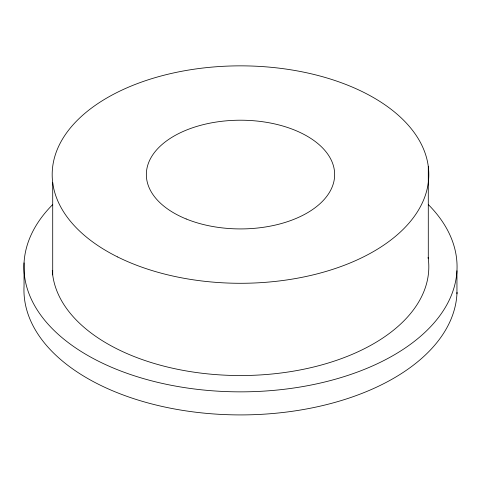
<?xml version="1.0" encoding="UTF-8"?>
<svg xmlns="http://www.w3.org/2000/svg" width="481" height="481" viewBox="0 0 481 481"><rect width="100%" height="100%" fill="white"/><g stroke="black" fill="none" stroke-linecap="round" stroke-linejoin="round"><path stroke-width="0.72" d="M456.95 270.767L456.95 293.831M428.288 166.492L428.288 258.748M52.712 182.642L52.712 274.898M24.05 262.879L24.05 285.942A216.558 125.03 0 0 0 234.944 414.875A216.558 125.03 0 0 0 457.016 292.358M428.499 204.762A216.558 125.03 0 0 1 240.494 391.853A216.558 125.03 0 0 1 52.507 204.756M428.096 257.341A188.311 108.718 0 0 1 251.846 375.342A188.311 108.718 0 0 1 52.291 270.442M186.171 218.963A94.156 54.359 0 0 0 334.259 179.533A94.156 54.359 0 0 0 201.07 125.204A94.156 54.359 0 0 0 186.171 218.963M117.604 256.944A188.311 108.718 0 0 0 425.511 194.829A188.311 108.718 0 0 0 178.385 71.934A188.311 108.718 0 0 0 117.604 256.944"/></g></svg>
